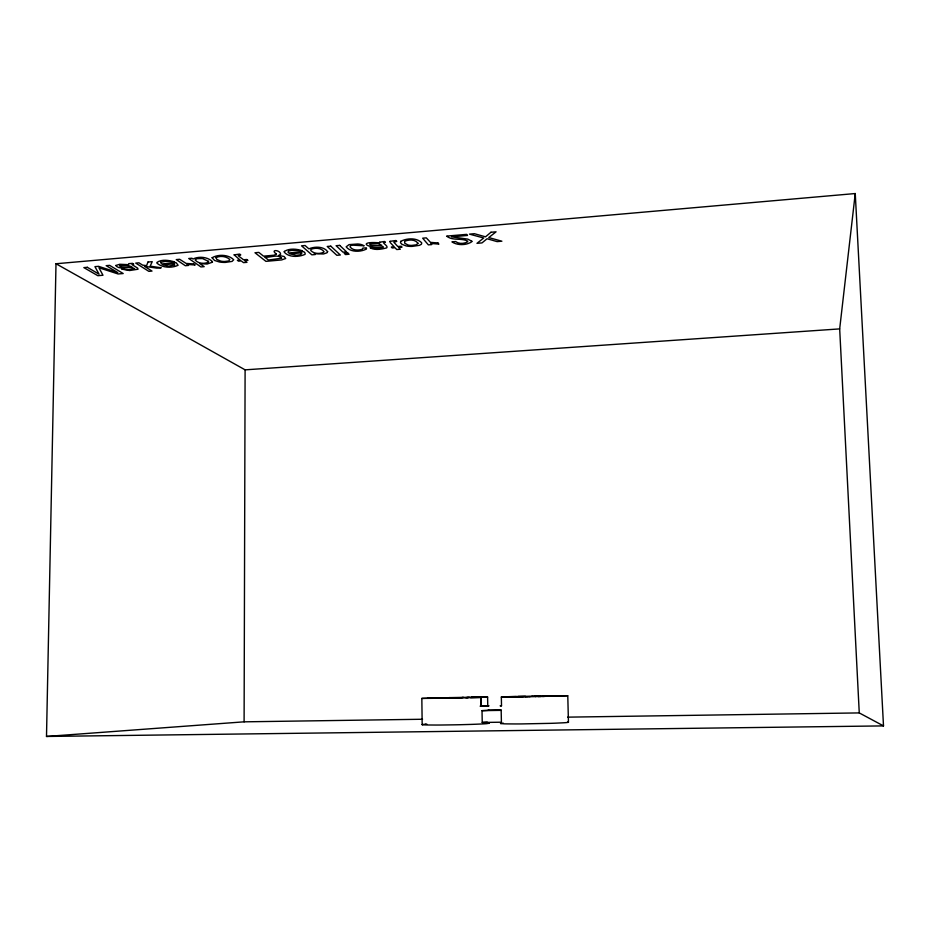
<?xml version="1.0" encoding="UTF-8"?>
<svg xmlns="http://www.w3.org/2000/svg" width="930" height="930" viewBox="0 0 930 930"><rect width="100%" height="100%" fill="white"/><g stroke="black" fill="none" stroke-linecap="round" stroke-linejoin="round"><path stroke-width="1.4" d="M46.5 736.455L244.102 721.831L245.102 369.849L55.998 263.748L46.5 736.455L883.5 725.9L855.251 193.545L55.998 263.748M883.5 725.9L859.262 712.915L839.674 328.895L855.251 193.545M542.539 696.407L567.777 695.733L568.451 722.226A33.352 0.86 -1.1 0 1 567.963 722.401L566.277 722.598A33.817 0.872 -1.1 0 1 563.441 722.796L556.384 723.133A34.48 0.895 -1.1 0 1 551.002 723.331L521.486 723.924A33.817 0.872 -1.1 0 1 515.72 723.947L507.757 723.9A34.48 0.895 -1.1 0 1 504.246 723.831L500.491 723.528L503.2 723.098M422.174 724.598L421.836 698.407L439.251 697.907M500.805 710.125L500.224 710.229L501.177 710.357L501.41 722.203L482.24 722.471L482.019 710.66L487.727 710.357M488.273 710.322L488.738 710.102M487.285 722.145L482.24 722.471M425.638 724.168L422.29 724.551A33.422 0.86 -1.1 0 0 422.348 724.702M501.444 705.684L500.142 705.812L501.514 705.928L501.34 697.058L519.94 696.814M245.102 369.849L839.674 328.895M480.113 706.161L483.263 705.94L481.228 705.823L481.066 697.186L474.056 697.244M481.228 705.823L489.017 705.835L480.891 706.265L480.74 697.43L465.849 697.744M436.589 697.977L427.626 698.314L443.401 698.174M470.557 697.64L480.74 697.43M516.336 696.547L507.78 696.71L525.473 696.338M435.972 697.942L443.703 697.802M547.479 696.303L561.952 695.838L551.606 695.884M441.332 697.814L450.213 697.663M460.745 697.849L468.057 697.744M518.01 696.454L532.274 696.198M449.155 697.64L463.454 697.372M461.885 697.872L440.867 698.267M459.757 697.919L446.923 698.163M535.494 696.547L540.818 696.442M538.017 696.547L544.387 696.419M531.948 696.163L538.179 696.047M481.066 697.186L487.599 697.07L487.762 705.719M534.006 696.163L546.236 695.907M529.31 696.71L535.854 696.593M462.094 697.43L469.278 697.268M520.916 696.849L528.321 696.686M525.032 696.779L530.1 696.651M551.827 695.826L544.143 695.989M466.93 697.349L474.637 697.186M523.172 696.768L501.34 697.058M488.238 710.067L500.724 709.869M482.019 710.66L501.177 710.357M244.102 721.831L422.557 719.25M567.637 717.146L859.262 712.915M548.781 695.919L567.672 695.721M471.382 697.279L487.599 697.07M438.844 698.244L421.86 698.43M488.087 723.063L489.354 723.249L486.506 723.68A33.422 0.86 -1.1 0 1 483.356 723.889L475.986 724.226A34.085 0.872 -1.1 0 1 470.499 724.423L460.187 724.714A33.434 0.86 -1.1 0 1 453.724 724.842L441.262 725.016A33.434 0.86 -1.1 0 1 435.856 725.04L428.265 724.993A34.085 0.872 -1.1 0 1 425.103 724.912L422.348 724.702M567.73 722.075A33.806 0.872 -1.1 0 1 568.451 722.226M425.824 724.168A33.434 0.86 -1.1 0 1 426.812 724.11M208.483 261.365L208.483 262.167C204.426 264.12 198.009 263.69 195.102 259.923L197.02 258.668L202.507 258.552L208.483 261.365M212.121 257.726L214.516 260.447L219.341 261.969A9.056 2.639 2.3 0 0 225.374 262.411L232.07 261.411L233.709 259.784C228.629 254.471 218.166 254.099 212.121 257.726M276.384 254.041L274.176 255.192L263.527 256.157L258.819 252.414L254.983 252.751L265.922 261.353L281.616 259.935L285.708 258.494L284.069 256.482L278.709 255.448L280.651 254.192C280.256 249.67 269.537 249.205 276.384 254.041M160.681 262.353L161.541 263.969L176.142 262.702L178.107 265.259C171.771 268.282 162.308 267.921 156.879 263.097L156.856 262.493C161.762 258.959 169.144 260.295 174.642 261.911L165.284 261.342L160.681 262.353M215.969 257.645L216.841 259.435L220.677 261.063A5.01 1.465 2.3 0 0 224.676 261.481L228.885 260.935L229.791 259.447C226.234 256.227 220.201 255.518 215.969 257.645M379.707 242.207L379.684 242.881C356.806 240.847 366.757 248.961 383.311 246.752L382.8 247.682L379.347 248.252L370.047 247.729C374.976 250.612 381.498 249.24 386.717 247.868C388.961 245.822 379.766 241.905 385.392 242.288L384.601 241.463L379.707 242.207M366.467 248.473L366.42 249.031C360.689 252.146 350.389 252.437 346.158 246.81L349.064 244.625L357.725 243.986A7.614 2.337 0.7 0 1 361.991 244.764L364.176 245.811L352.505 245.148A4.569 1.407 0.7 0 0 350.273 246.031L350.052 246.88C352.679 250.647 358.375 250.507 362.328 249.252L362.758 248.136L366.199 247.833L366.467 248.473M115.785 265.503C119.958 270.863 129.363 265.306 134.548 268.665L128.712 269.654L121.749 269.096L129.561 270.537L138.047 269.223L137.617 268.096L132.037 264.62L133.722 264.108L132.513 263.353L128.724 263.667L128.503 264.655L119.749 264.26L115.785 265.503M301.611 253.495L300.32 254.785L296.507 255.285L289.753 253.832L301.239 252.844L301.611 253.495M234.162 254.867L240.126 260.075L237.382 260.307L238.51 261.156L241.242 260.923L243.52 262.632L246.95 262.341L244.683 260.621L247.915 260.354L246.799 259.493L243.555 259.772L238.173 255.692L240.789 254.913L239.684 254.076L234.162 254.867M471.847 241.254L471.766 241.765C466.383 245.427 457.374 245.613 451.934 241.881L455.619 241.556C458.874 244.172 464.326 243.8 467.709 241.777L467.558 241.044C461.106 237.766 452.492 241.021 446.609 236.104L466.721 234.36L467.534 235.453L451.562 236.836L467.79 239.115L471.847 241.254M417.954 243.23L416.349 244.823L411.816 245.404A5.069 1.569 -0.1 0 1 407.921 244.962L404.736 243.218L404.643 241.312C408.712 239.44 415.129 239.184 417.954 243.23M284.348 251.449L284.185 252.088C288.905 257.656 298.867 257.133 305.052 254.355L305.145 253.111L303.831 251.681L288.637 252.995L288.009 252.077L288.753 250.972L291.892 250.333L302.552 250.856C296.926 248.88 289.532 248.054 284.348 251.449M327.639 251.67L326.895 252.832L323.477 253.983L314.27 253.704L315.224 254.541L311.852 254.832L301.553 245.834L305.087 245.52L308.888 248.868C314.538 246.345 323.721 246.218 327.639 251.67M147.975 262.039L146.591 265.655L142.581 265.12L138.954 262.818L135.745 263.097L148.846 271.351L151.997 271.072L144.487 266.329L156.984 268.142L161.216 267.782L150.16 266.178L152.253 261.667L147.975 262.039M400.679 241.393L400.516 242.753L401.911 244.288L406.154 245.927A9.161 2.837 -0.1 0 0 412.106 246.404L419.384 245.334L421.406 244.253L421.755 242.87C416.745 237.441 406.712 238.103 400.679 241.393M390.065 241.335L390.135 242.463L394.215 246.834L391.344 247.078L392.181 247.973L395.052 247.729L396.738 249.542L400.319 249.228L398.645 247.427L402.039 247.136L401.214 246.229L397.819 246.52L393.832 242.207L396.785 241.393L395.959 240.51L390.065 241.335M323.779 251.821L323.477 252.356C319.49 254.111 313.817 253.867 310.736 250.461L310.946 249.321C314.91 247.706 320.606 247.74 323.652 251.17L323.779 251.821M212.435 262.202L207.076 264.027L199.845 263.643L204.17 266.654L200.938 266.933L188.744 258.494L191.882 258.226L193.022 259.028C198.764 256.052 207.716 256.889 212.412 261.597L212.435 262.202M119.877 265.527L119.958 266.317L121.958 266.933L132.002 266.945L127.34 265.155L119.877 265.527M174.561 264.957L168.795 266.143L162.878 264.771L173.91 263.818L174.561 264.957M281.592 258.203L268.445 260.04L264.759 257.122C269.549 258.017 277.896 253.669 281.592 258.203M490.959 232.256L485.518 236.836L474.405 233.697L469.464 234.128L483.716 237.999L476.974 243.335L481.996 242.904L487.076 238.743L497.085 241.614L501.886 241.207L488.762 237.569L496.062 231.814L490.959 232.256M370.279 243.823L369.896 244.683L371.57 245.357L381.893 245.381L378.185 243.416L370.279 243.823M193.603 263.911L186.116 263.423L179.653 259.284L176.27 259.586L185.337 265.713L188.511 265.445L186.977 264.399L195.172 264.992L193.603 263.911M437.902 242.928L430.509 242.381L426.312 237.871L422.662 238.185L428.358 244.869L431.776 244.578L430.811 243.439L438.867 244.102L437.902 242.928M87.327 267.305L83.851 267.608L97.859 275.699L102.974 275.257L98.94 267.759L118.11 273.966L123.19 273.536L109.635 265.364L106.171 265.666L117.761 272.56L98.557 266.329L94.941 266.643L99.033 274.164L87.327 267.305M330.789 246.159L327.244 246.473L336.834 255.297L340.31 255.006L330.789 246.159M339.717 245.392L336.102 245.706L342.984 252.158L346.541 251.856L339.717 245.392M347.797 253.041L344.24 253.344L345.53 254.553L349.075 254.25L347.797 253.041"/></g></svg>
